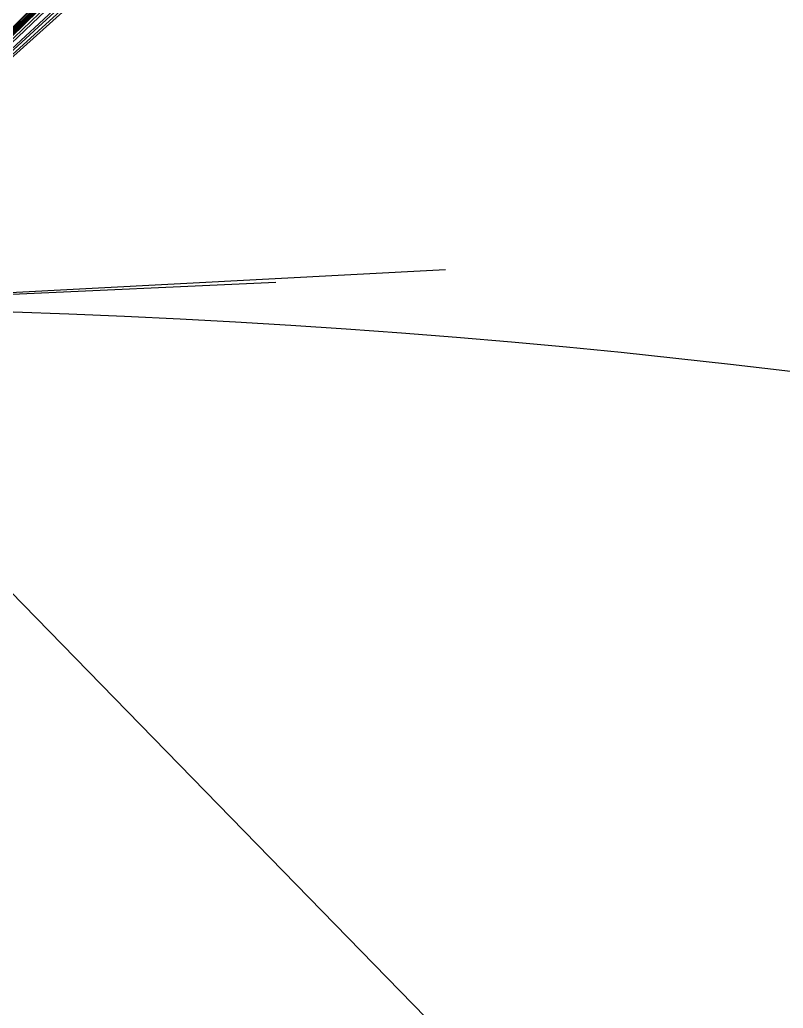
# Model space of a CAD drawing. Header units: metres. Extents: x -97627 to 118814, y -85936 to 96701.
# Drawn here: x 1.056 to 3.869, y -2.583 to 1.06 of the extents above; entities that cross this region are included whole.
import ezdxf

# ---------------------------------------------------------------- set-up
doc = ezdxf.new("R2010")
doc.units = ezdxf.units.M

msp = doc.modelspace()

# ---------------------------------------------------------------- linework, layer by layer
at = {"layer": 'MCD_Layer_0'}
for p in [(99897.672117, 92765.672117), (99897.640867, 92765.640867), (73521.297124, 71775.547123), (73521.265874, 71775.515873), (67677.672102, 64321.773552), (67677.640852, 64321.757927), (38517.211065, 38276.773564), (38517.19544, 38276.757939), (34932.554798, 34213.398549), (34932.539173, 34213.382924), (31657.902407, 31755.433658), (31657.894595, 31755.425845), (27753.746155, 25522.714905), (27753.738343, 25522.707093), (23645.16803, 23199.79303), (23645.160218, 23199.785218), (23593.121153, 21168.730528), (23593.11334, 21168.722716), (14020.505888, 13474.724638), (14020.501982, 13474.720732), (6733.014664, 6590.45607), (6733.012711, 6590.454117), (3326.722175, 3015.562019), (3326.721198, 3015.561042), (860.505251, 817.682009), (860.505007, 817.681764)]:
    msp.add_line(p, (0, 0), dxfattribs=at)
msp.add_arc((31177.558658, 30287.853589), 43467.162766, 224.170708, 46.082267, dxfattribs=at)
at = {"layer": 'MCD_Layer_1'}
msp.add_circle((0, -32.000023), 32.000023, dxfattribs=at)
at = {"layer": 'MCD_Layer_11'}
for p in [(2.624798, 2.624799), (2, 2.000001), (2.624799, 0.1382), (2.000001, 0.09255)]:
    msp.add_line(p, (0, 0), dxfattribs=at)
at = {"layer": 'MCD_Layer_2'}
for p in [(96333.422128, 94653.547128), (96333.390878, 94653.515878), (24813.543026, 24508.386776), (24813.535213, 24508.378963)]:
    msp.add_line(p, (0, 0), dxfattribs=at)
at = {"layer": 'MCD_Layer_2147680256'}
for p in [(63026.71875, 61336.601713), (39271.25, 38820.289211), (11138.96875, 10888.478555), (10417, 10247.43949)]:
    msp.add_line(p, (0, 0), dxfattribs=at)

doc.saveas('drawing.dxf')
